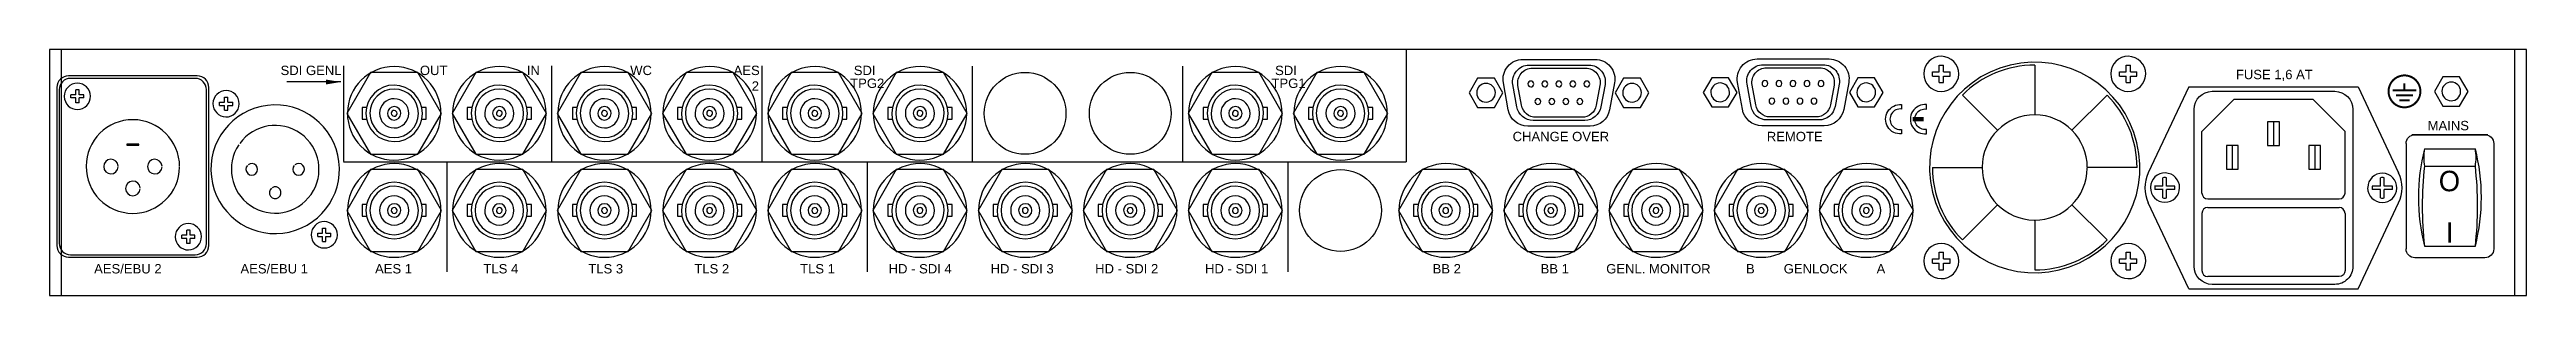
# Model space of a CAD drawing. Header units: millimetres. Extents: x 35 to 459, y 175 to 217.
import ezdxf

# ---------------------------------------------------------------- set-up
doc = ezdxf.new("R2010")
doc.units = ezdxf.units.MM
doc.layers.add('KOMPONENT', color=4, linetype='Continuous')
doc.layers.add('Silketryk_1', color=2, linetype='Continuous')
doc.styles.add('ROMAND', font='romand', dxfattribs={"height": 3.5})
doc.styles.add('UVB', font='UVB.SHX')
doc.dimstyles.new('ISO-25', dxfattribs={"dimtxt": 2.5, "dimasz": 2.5, "dimexe": 1.25, "dimexo": 0.625, "dimtad": 1, "dimtxsty": 'Standard', "dimcen": 2.5, "dimadec": 0, "dimazin": 0, "dimtfac": 1, "dimtmove": 0, "dimatfit": 3, "dimfxl": 0, "dimarcsym": 0})

# ---------------------------------------------------------------- blocks, each defined once
blk = doc.blocks.new('27')
at = {"layer": 'KOMPONENT'}
for points in [[(-4.041498423193858, 7.000020576688854), (-8.082950307521244, 2.057668885413477e-05), (-4.041498423193872, -6.999979423311146), (4.041405345460888, -6.999979423311146), (8.082857229788274, 2.057668885413477e-05)], [(8.082857229788274, 2.057668885413477e-05), (4.041405345460902, 7.000020576688854), (-4.041498423193858, 7.000020576688854)]]:
    blk.add_lwpolyline(points, dxfattribs=at)
at = {"layer": 'KOMPONENT', "linetype": 'Continuous'}
for points in [[(-4.720282232134394, 1.000020576688854), (-5.500046538866485, 1.000020576688854), (-5.500046538866485, -0.9999794233111459)], [(4.720189154401425, -0.9999794233111459), (5.499953461133515, -0.9999794233111459), (5.499953461133515, 1.000020576688854), (4.720189154401425, 1.000020576688854)], [(-5.500046538866485, -0.9999794233111459), (-4.720282232134394, -0.9999794233111459)]]:
    blk.add_lwpolyline(points, dxfattribs=at)
at = {"layer": 'KOMPONENT'}
for radius, start, end in [(8.000000000000284, 89.72481521527246, 89.72471325835427), (4.824999999999591, 359.7169179773454, 359.7156843048784), (4.149999999998272, 359.6890220159225, 359.6887549786993), (2.499999999996419, 359.5098514351739, 359.5097768642062), (1.149999999996226, 358.8122060503474, 358.8077303519992), (0.4999999999820375, 357.7961023608761, 357.7960088557257)]:
    blk.add_arc((-4.653886648497974e-05, 2.057668885413477e-05), radius, start, end, dxfattribs=at)
blk = doc.blocks.new('60')
at = {"layer": 'KOMPONENT'}
for p, q in [((1.443411031432561, -2.499994975517467), (2.886786704406575, 5.024482533144692e-06)), ((23.55665968548442, 2.500005024482533), (22.11328401251035, 5.024482533144692e-06)), ((22.11328401251035, 5.024482533144692e-06), (23.55665968548442, -2.499994975517467)), ((23.55665968548442, -2.499994975517467), (26.44341103143256, -2.499994975517467)), ((26.44341103143256, -2.499994975517467), (27.16313031693198, -1.253404605845191))]:
    blk.add_line(p, q, dxfattribs=at)
for points in [[(12.48977228153871, 5.700005024482522), (18.66363012243335, 5.700005024482522, -0.4688453271497682), (22.00694255846736, 1.681731658518601), (21.15627199212088, -2.918268341481422, -0.3616137540369309), (17.81295955608687, -5.699994975517484), (7.143038738286805, -5.699994975517455, -0.3630148289364383), (3.796704425363771, -2.901698113413431), (2.969580122919638, 1.698301886586563, -0.4673354665998768), (6.315914435842615, 5.700005024482522)], [(12.48876536660754, 4.725005024482499), (17.60656857874227, 4.725005024482527, -0.4688453271497682), (20.37799862440204, 1.394067892170312), (19.67283749703591, -2.419090002566548, -0.3616137540369309), (16.90140745137614, -4.72499497551749), (8.056604668199725, -4.724994975517461, -0.3630148289364383), (5.282669645645115, -2.405354155615441), (4.59702713177694, 1.407803739121391, -0.4673354665998768), (7.370962154331551, 4.725005024482527)], [(6.315914435842615, 5.700005024482522), (12.48977227913798, 5.700005024482522, -0.4688453271497682)], [(7.370962154331551, 4.725005024482527), (12.48876536653688, 4.725005024482527, -0.4688453271497682)], [(12.48822318289928, 4.200005024482522), (17.03738159367782, 4.200005024482522, -0.4688453271497682), (19.50087496759761, 1.239172017982796), (18.87406507660552, -2.150301666227747, -0.3616137540369309), (16.41057170268567, -4.199994975517484), (8.548524784306721, -4.199994975517455, -0.3630148289364383), (6.082804764258128, -2.138092024493446), (5.473344751930881, 1.251381659717083, -0.4673354665998768), (7.939064771979417, 4.200005024482522)], [(7.939064771979417, 4.200005024482522), (12.48822318282868, 4.200005024482522, -0.4688453271497682)]]:
    blk.add_lwpolyline(points, format="xyb", dxfattribs=at)
for points in [[(2.886786704406575, 5.024482533144692e-06), (1.443411031432561, 2.500005024482533), (-1.443340314515581, 2.500005024482533), (-2.886715987489652, 5.024482533144692e-06), (-1.443340314515581, -2.499994975517467), (1.443411031432561, -2.499994975517467)], [(27.16313031693198, -1.253404605845191), (27.88678670440663, 5.024482533144692e-06), (26.44341103143256, 2.500005024482533), (23.55665968548442, 2.500005024482533)]]:
    blk.add_lwpolyline(points, dxfattribs=at)
for centre, radius, start, end in [((3.535845849000907e-05, 5.024482533144692e-06), 1.6, 0.6992522961741189, 0.6443296992210837), ((7.665934477682129, 1.500005024482533), 0.5, 0.1639637130469114, 359.1426431083837), ((10.06593447768216, 1.500005024482533), 0.5, 0.1639637130469114, 359.1426431083837), ((12.4659344776822, 1.500005024482533), 0.5, 0.1639637130469114, 359.1426431083837), ((12.46593447768214, 1.500005024482533), 0.5, 0.1639637130469114, 359.1426431083837), ((14.86593447768223, 1.500005024482533), 0.5, 0.1639637130469114, 359.1426431083837), ((14.86593447768212, 1.500005024482533), 0.5, 0.1639637130469114, 359.1426431083837), ((17.26593447768221, 1.500005024482533), 0.5, 0.1639637130469114, 359.1426431083837), ((17.26593447768209, 1.500005024482533), 0.5, 0.1639637130469114, 359.1426431083837), ((25.00003535845849, 5.024482533144692e-06), 1.6, 0.6992522961741189, 0.6443296992216789), ((8.865934477682117, -1.499994975517467), 0.5, 0.1639637130469114, 359.1426431083837), ((11.26593447768221, -1.499994975517467), 0.5, 0.1639637130469114, 359.1426431083837), ((11.26593447768209, -1.499994975517467), 0.5, 0.1639637130469114, 359.1426431083837), ((13.66593447768219, -1.499994975517467), 0.5, 0.1639637130469114, 359.1426431083837), ((13.66593447768213, -1.499994975517467), 0.5, 0.1639637130469114, 359.1426431083837), ((16.06593447768216, -1.499994975517467), 0.5, 0.1639637130469114, 359.1426431083837), ((16.06593447768216, -1.499994975517467), 0.5, 0.1639637130469114, 359.1426431083837), ((25.00003535845849, 5.024482533144692e-06), 1.6, 356.4422562830071, 357.6700996115354)]:
    blk.add_arc(centre, radius, start, end, dxfattribs=at)
blk = doc.blocks.new('26')
at = {"layer": 'KOMPONENT'}
for points in [[(-1.5, 0.375), (-0.375, 0.375)], [(-1.5, -0.375), (-1.5, 0.375)], [(-0.375, 0.375), (-0.375, 1.5)], [(-0.375, 1.5), (0.375, 1.5)], [(0.375, 0.375), (0.375, 1.5)], [(0.375, 0.375), (1.5, 0.375)], [(1.5, -0.375), (1.5, 0.375)], [(-1.5, -0.375), (-0.375, -0.375)], [(-0.3749999999999432, -1.5), (-0.375, -0.375)], [(-0.3749999999999432, -1.5), (0.375, -1.5)], [(0.375, -0.375), (1.5, -0.375)], [(0.375, -1.5), (0.375, -0.375)]]:
    blk.add_lwpolyline(points, dxfattribs=at)
blk.add_arc((0, 0), 3, 2.684835416657289e-13, 358.8769043763087, dxfattribs=at)

msp = doc.modelspace()

# ---------------------------------------------------------------- linework, layer by layer
at = {"layer": 'KOMPONENT'}
for p, q in [((459.0482331405719, 216.5621568421455), (35.04823314057194, 216.5621568421453)), ((35.04823314057194, 216.5621568421453), (35.04823314057194, 174.5621568421453)), ((37.04823314057194, 216.5621568421453), (37.04823314057194, 174.5621568421453)), ((457.0482331405719, 174.5621568421455), (457.0482331405719, 216.5621568421455)), ((459.0482331405719, 174.5621568421455), (459.0482331405719, 216.5621568421455)), ((60.31422775957462, 212.0815905306637), (38.31422775957464, 212.0815905306637)), ((36.31422775957464, 210.0815905306637), (36.31422775957464, 183.0815905306638)), ((36.71493775957467, 209.7205905306637), (36.71493775957467, 183.4425905306638)), ((59.98571775957463, 211.6483905306637), (38.64273775957463, 211.6483905306637)), ((61.91351775957465, 183.4425905306638), (61.91351775957465, 209.7205905306637)), ((62.31422775957465, 183.0815905306638), (62.31422775957462, 210.0815905306637)), ((401.2438796176807, 210.1857606530866), (394.316892225141, 195.4946291220031)), ((401.2438796176807, 210.1857606530866), (430.2438796176807, 210.1857606530866)), ((403.4938796176805, 202.5857606530867), (408.9938796176805, 208.0857606530867)), ((408.9938796176805, 208.0857606530867), (422.4938796176806, 208.0857606530867)), ((422.4938796176806, 208.0857606530867), (427.9938796176806, 202.5857606530867)), ((430.2438796176807, 210.1857606530866), (437.1708670102204, 195.4946291220031)), ((444.7256763653368, 211.9252670233881), (443.2823006923628, 209.4252670233881)), ((443.2823006923628, 209.4252670233881), (444.7256763653368, 206.9252670233881)), ((447.612427711285, 206.9252670233881), (448.3321469967844, 208.1718573930604)), ((416.7521100703555, 204.2027461061244), (414.7356491650057, 204.2027461061244)), ((414.7356491650057, 204.2027461061244), (414.7356491650057, 200.1698242954248)), ((416.7521100703555, 200.1698242954248), (416.7521100703555, 204.2027461061244)), ((444.7256763653368, 206.9252670233881), (447.612427711285, 206.9252670233881)), ((403.4938796176805, 192.0548964555558), (403.4938796176805, 202.5857606530867)), ((407.6780359962814, 200.1698242954248), (407.6780359962814, 196.1369024847252)), ((409.6944969016312, 200.1698242954248), (407.6780359962814, 200.1698242954248)), ((409.6944969016312, 196.1369024847252), (409.6944969016312, 200.1698242954248)), ((414.7356491650057, 200.1698242954248), (416.7521100703555, 200.1698242954248)), ((421.79326233373, 200.1698242954248), (421.79326233373, 196.1369024847252)), ((423.8097232390797, 200.1698242954248), (421.79326233373, 200.1698242954248)), ((423.8097232390797, 196.1369024847252), (423.8097232390797, 200.1698242954248)), ((452.4477582856046, 202.0122462369039), (439.4477582856046, 202.0122462369039)), ((441.5977582856047, 199.6166866261083), (450.2977582856047, 199.6166866261083)), ((407.6780359962814, 196.1369024847252), (409.6944969016312, 196.1369024847252)), ((421.79326233373, 196.1369024847252), (423.8097232390797, 196.1369024847252)), ((404.5021100703554, 191.0466660028809), (426.9856491650057, 191.0466660028808)), ((401.2438796176807, 175.6857606530866), (394.316892225141, 190.3768921841701)), ((403.4938796176805, 188.5781388018496), (403.4938796176806, 178.7857606530866)), ((404.5021100703554, 189.5863692545245), (426.9856491650057, 189.5863692545246)), ((430.2438796176807, 175.6857606530866), (437.1708670102204, 190.3768921841701)), ((38.31422775957464, 181.0815905306638), (60.31422775957465, 181.0815905306638)), ((38.64273775957463, 181.5147905306638), (59.98571775957463, 181.5147905306638)), ((35.04823314057194, 174.5621568421453), (459.0482331405719, 174.5621568421455)), ((401.2438796176807, 175.6857606530866), (430.2438796176807, 175.6857606530866))]:
    msp.add_line(p, q, dxfattribs=at)
for points in [[(374.8764928783598, 213.9257823545079), (374.8764928783598, 205.4187774340348)], [(39.53297775957464, 208.8628405306638), (38.68922775957464, 208.8628405306638)], [(38.68922775957464, 208.3003405306638), (38.68922775957464, 208.8628405306638)], [(39.53297775957464, 208.3003405306638), (38.68922775957464, 208.3003405306638)], [(39.53297775957464, 208.8628405306638), (39.53297775957464, 209.7065905306638)], [(40.09547775957464, 209.7065905306638), (39.53297775957464, 209.7065905306638)], [(39.53297775957464, 207.4565905306638), (39.53297775957464, 208.3003405306638)], [(40.09547775957464, 208.8628405306638), (40.09547775957464, 209.7065905306638)], [(40.93922775957464, 208.8628405306638), (40.09547775957464, 208.8628405306638)], [(40.93922775957464, 208.3003405306638), (40.09547775957464, 208.3003405306638)], [(40.09547775957459, 207.4565905306638), (40.09547775957464, 208.3003405306638)], [(40.93922775957464, 208.3003405306638), (40.93922775957464, 208.8628405306638)], [(64.9911038205694, 207.5940884143185), (64.9911038205694, 208.4378384143185)], [(64.9911038205694, 208.4378384143185), (65.5536038205694, 208.4378384143185)], [(65.5536038205694, 207.5940884143185), (65.5536038205694, 208.4378384143185)], [(362.497170980827, 208.7980993315675), (368.5125318476808, 202.7827384647137)], [(381.2404539090388, 202.7827384647137), (387.2558147758926, 208.7980993315675)], [(448.3321469967844, 208.1718573930604), (449.055803384259, 209.4252670233881), (447.612427711285, 211.9252670233881), (444.7256763653368, 211.9252670233881)], [(40.09547775957459, 207.4565905306638), (39.53297775957464, 207.4565905306638)], [(64.1473538205694, 207.5940884143185), (64.9911038205694, 207.5940884143185)], [(64.1473538205694, 207.0315884143185), (64.1473538205694, 207.5940884143185)], [(64.1473538205694, 207.0315884143185), (64.9911038205694, 207.0315884143185)], [(64.99110382056946, 206.1878384143185), (64.9911038205694, 207.0315884143185)], [(64.99110382056946, 206.1878384143185), (65.5536038205694, 206.1878384143185)], [(65.5536038205694, 207.5940884143185), (66.3973538205694, 207.5940884143185)], [(65.5536038205694, 206.1878384143185), (65.5536038205694, 207.0315884143185)], [(65.5536038205694, 207.0315884143185), (66.3973538205694, 207.0315884143185)], [(66.3973538205694, 207.0315884143185), (66.3973538205694, 207.5940884143185)], [(415.7438796176806, 204.2027461061244), (415.7438796176806, 200.1698242954248)], [(407.6862664489563, 200.1698242954248), (407.6862664489563, 196.1369024847252)], [(407.6862664489563, 200.1698242954248), (407.6862664489563, 196.1369024847252)], [(408.6862664489563, 200.1698242954248), (408.6862664489563, 196.1369024847252)], [(422.8014927864049, 200.1698242954248), (422.8014927864049, 196.1369024847252)], [(427.9938796176806, 192.0548964555558), (427.9938796176806, 202.5857606530867)], [(438.4477582856046, 200.5122462369039), (438.4477582856045, 182.5013408871097)], [(357.3694879578867, 196.4187774340347), (365.8764928783598, 196.4187774340347)], [(392.3834977988329, 196.4187774340347), (383.8764928783598, 196.4187774340347)], [(441.5977582856047, 196.6166866261083), (450.2977582856047, 196.6166866261083)], [(396.822459558399, 193.2357606530866), (395.3983655934413, 193.2357606530866)], [(396.8779866183604, 192.6785818603865), (395.4538926534027, 192.6785818603865)], [(396.8224595583989, 193.2357606530866), (396.822459558399, 194.6598546180439)], [(396.822459558399, 191.21166668813), (396.8224595583989, 192.6357606530866)], [(397.422459558399, 193.2357606530866), (397.422459558399, 194.6598546180439)], [(398.8465535233567, 193.2357606530866), (397.422459558399, 193.2357606530866)], [(398.8465535233567, 192.6357606530866), (397.422459558399, 192.6357606530866)], [(397.422459558399, 191.21166668813), (397.422459558399, 192.6357606530866)], [(434.0652996769624, 193.2357606530866), (432.6412057120048, 193.2357606530866)], [(434.0652996769624, 192.6357606530866), (432.6412057120048, 192.6357606530866)], [(434.0652996769624, 193.2357606530866), (434.0652996769624, 194.6598546180439)], [(434.0652996769624, 191.21166668813), (434.0652996769624, 192.6357606530866)], [(434.6652996769624, 193.2357606530866), (434.6652996769624, 194.6598546180439)], [(436.0893936419201, 193.2357606530866), (434.6652996769624, 193.2357606530866)], [(434.6652996769624, 191.21166668813), (434.6652996769624, 192.6357606530866)], [(436.0893936419201, 192.6357606530866), (434.6652996769624, 192.6357606530866)], [(362.4971709808271, 184.039455536502), (368.5125318476809, 190.0548164033558)], [(374.8764928783598, 187.4187774340348), (374.8764928783598, 178.9117725135617)], [(381.2404539090387, 190.0548164033559), (387.2558147758925, 184.039455536502)], [(57.68922775957464, 184.3003405306638), (57.68922775957464, 184.8628405306638)], [(58.53297775957464, 184.8628405306638), (57.68922775957464, 184.8628405306638)], [(58.53297775957464, 184.3003405306638), (57.68922775957464, 184.3003405306638)], [(59.09547775957464, 185.7065905306638), (58.53297775957464, 185.7065905306638)], [(58.53297775957464, 184.8628405306638), (58.53297775957464, 185.7065905306638)], [(58.53297775957464, 183.4565905306638), (58.53297775957464, 184.3003405306638)], [(59.09547775957458, 183.4565905306638), (58.53297775957464, 183.4565905306638)], [(59.09547775957464, 184.8628405306638), (59.09547775957464, 185.7065905306638)], [(59.93922775957464, 184.8628405306638), (59.09547775957464, 184.8628405306638)], [(59.09547775957458, 183.4565905306638), (59.09547775957464, 184.3003405306638)], [(59.93922775957464, 184.3003405306638), (59.09547775957464, 184.3003405306638)], [(59.93922775957464, 184.3003405306638), (59.93922775957464, 184.8628405306638)], [(80.94735382056942, 185.1940884143185), (81.79110382056942, 185.1940884143185)], [(80.94735382056942, 184.6315884143185), (80.94735382056942, 185.1940884143185)], [(80.94735382056942, 184.6315884143185), (81.79110382056942, 184.6315884143185)], [(81.79110382056942, 186.0378384143185), (82.35360382056942, 186.0378384143185)], [(81.79110382056942, 185.1940884143185), (81.79110382056942, 186.0378384143185)], [(81.79110382056948, 183.7878384143185), (81.79110382056942, 184.6315884143185)], [(81.79110382056948, 183.7878384143185), (82.35360382056942, 183.7878384143185)], [(82.35360382056942, 185.1940884143185), (82.35360382056942, 186.0378384143185)], [(82.35360382056942, 185.1940884143185), (83.19735382056942, 185.1940884143185)], [(82.35360382056942, 183.7878384143185), (82.35360382056942, 184.6315884143185)], [(82.35360382056942, 184.6315884143185), (83.19735382056942, 184.6315884143185)], [(83.19735382056942, 184.6315884143185), (83.19735382056942, 185.1940884143185)]]:
    msp.add_lwpolyline(points, dxfattribs=at)
at = {"layer": 'KOMPONENT', "color": 7, "const_width": 0.340859882388008}
msp.add_lwpolyline([(440.8959310974134, 209.4252670233868, 738.7061684084106), (440.8958911203563, 209.4105014010903, 738.7061684084106)], format="xyb", dxfattribs=at)
at = {"layer": 'KOMPONENT'}
for points in [[(402.1438796176807, 179.5357606530866), (402.1438796176807, 206.3357606530867, -0.414213562373096), (405.2438796176807, 209.4357606530867), (426.2438796176807, 209.4357606530866, -0.4142135623730938), (429.3438796176807, 206.3357606530865), (429.3438796176807, 182.5340564695164, -0.448183453694745)], [(438.4477582856046, 200.5122462369039, -0.4142135623730951), (439.9477582856046, 202.0122462369039), (451.9477582856046, 202.0122462369039, -0.4142135623730953), (453.4477582856046, 200.5122462369039), (453.4477582856046, 182.5013408871097, -0.5373655777636527)], [(441.5977582856047, 199.6166866261083, 0.1248517175699208), (441.5977582856047, 182.9939398561982), (450.2977582856047, 182.9939398561982, 0.1248517175699209), (450.2977582856047, 199.6166866261083, 0.2892294814770142)], [(450.2977582856047, 182.9939398561982, 0.05628434167325863), (450.2977582856047, 196.6166866261083, 0.0820087707482954), (450.2977582856047, 199.6166866261083)], [(427.9938796176806, 188.5781388018496), (427.9938796176806, 178.7857606530866, -0.4142135623730951), (426.9938796176806, 177.7857606530866), (404.4938796176806, 177.7857606530866)], [(429.3438796176807, 182.5340446230933), (429.3438796176807, 179.5357606530867, -0.4142135623730951), (426.2438796176807, 176.4357606530866), (405.2438796176807, 176.4357606530866, -0.4142135623730947), (402.1438796176807, 179.5357606530866)], [(453.4477582856046, 182.5013408871097, -0.414213562373094), (451.9477582856046, 181.0013408871097), (439.9477582856045, 181.0013408871097, -0.4142135623730963), (438.4477582856045, 182.5013408871097)]]:
    msp.add_lwpolyline(points, format="xyb", dxfattribs=at)
at = {"layer": 'KOMPONENT', "color": 7}
for points, const_width in [([(436.1238927439813, 209.5931868319502), (440.2142113326374, 209.5931868319502)], 0.340859882388008), ([(436.7125920368617, 208.7410371259802), (439.625512039757, 208.7410371259802)], 0.340859882388008), ([(437.3108885851546, 207.8888874200102), (439.0272154914641, 207.8888874200102)], 0.340859882388008), ([(438.1690520383094, 209.5931868319502), (438.1690520383094, 210.7915622011364)], 0.340859882388008), ([(353.9617376347039, 204.6683727714369), (355.8367376347039, 204.6683727714369)], 0.7500000000000002)]:
    msp.add_lwpolyline(points, dxfattribs=dict(at, const_width=const_width))
for points in [[(352.0867376347039, 202.1809041786703, -1.105541596785134), (352.0867376347039, 207.1558413642034), (352.0867376347039, 206.4004235790058, 1.154700538379252), (352.0867376347039, 202.936321963868)], [(356.3367376347039, 202.936321963868, -1.154700538379253), (356.3367376347039, 206.4004235790057), (356.3367376347039, 207.1558413642034, 1.105541596785134), (356.3367376347039, 202.1809041786703)]]:
    msp.add_lwpolyline(points, format="xyb", close=True, dxfattribs=at)
at = {"layer": 'KOMPONENT'}
msp.add_lwpolyline([(48.27981079400951, 200.2576329120202), (50.34864472513974, 200.2576329120202), (50.34864472513974, 200.4055481493073), (48.27981079400951, 200.4055481493073)], close=True, dxfattribs=at)
for centre in [(202.0439565433869, 205.6730566234471), (220.0439565433869, 205.6730566234471), (256.0439565433869, 189.073056623447)]:
    msp.add_circle(centre, 7, dxfattribs=at)
for centre, radius, start, end in [((38.31422775957464, 210.0815905306637), 2, 90, 180), ((60.31422775957462, 210.0815905306637), 2, 0, 90), ((374.8764928783598, 196.4187774340348), 18, 13.49589231896153, 13.49145542273116), ((374.8764928783598, 196.4187774340348), 17.50700492047307, 90, 135), ((38.64273775957466, 209.7205905306637), 1.927799999999976, 90.00000000000081, 180), ((39.81422775957464, 208.5815905306638), 2.25, 181.1230956236915, 180), ((59.98571775957463, 209.7205905306637), 1.927800000000019, 0, 90), ((65.2723538205694, 207.3128384143185), 2.25, 0, 358.8769043763085), ((374.8764928783598, 196.4187774340348), 17.50700492047307, 0, 45), ((446.1690520383109, 209.4252670233881), 1.6, 359.2656807046959, 359.2255531994051), ((49.31422775957464, 196.5815905306638), 8, 0, 359.3097770987887), ((73.67235382056941, 196.1128384143185), 11, 102.6775266570817, 102.6712436110098), ((73.67235382056941, 196.1128384143185), 7.5, 146.0238851392306, 144.000292379124), ((374.8764928783598, 196.4187774340348), 9, 0, 359.3855481629993), ((450.6816149797468, 198.1166866261083), 9.206869850264514, 170.6234699645795, 189.3765300354205), ((45.56422775957464, 196.5815905306638), 1.25, 3.871041411976815, 357.2298368095848), ((53.06422775957464, 196.5815905306638), 1.25, 3.871041411976815, 357.2298368095848), ((69.67235382056941, 196.1128384143185), 1, 137.6811876868059, 129.84529010244), ((77.67235382056941, 196.1128384143185), 1, 138.014050356696, 130.1747422263706), ((374.8764928783598, 196.4187774340348), 17.50700492047307, 180, 225), ((399.7438796176807, 192.9357606530866), 6, 154.7557431402987, 205.2442568597013), ((397.1779866183604, 192.9785818603865), 2.5, 180, 178.1633896819261), ((434.3652996769624, 192.9357606530866), 2.5, 180, 178.1633896819261), ((431.7438796176807, 192.9357606530866), 6, 334.7557431402986, 25.24425685970132), ((501.9146710241146, 189.8053132411533), 60.70028640537276, 173.5570873601266, 186.4429126398734), ((49.31422775957464, 192.8315905306638), 1.25, 3.871041411976815, 357.2298368095848), ((73.67235382056941, 192.1128384143185), 1, 128.620278047172, 122.6323852699058), ((397.1779866183604, 192.9785818603865), 1.75, 170.129110393865, 189.870889606135), ((397.122459558399, 192.9357606530866), 1.75, 80.12911039386016, 99.87088960613983), ((397.122459558399, 192.9357606530866), 1.75, 260.1291103938602, 279.8708896061398), ((397.122459558399, 192.9357606530866), 1.75, 350.1291103938649, 9.870889606135028), ((404.5021100703554, 192.0548964555558), 1.008230452674897, 180, 270), ((426.9856491650057, 192.0548964555558), 1.008230452674897, 270, 0), ((434.3652996769624, 192.9357606530866), 1.75, 170.129110393865, 189.870889606135), ((434.3652996769624, 192.9357606530866), 1.75, 80.12911039386016, 99.87088960613983), ((434.3652996769624, 192.9357606530866), 1.75, 260.1291103938602, 279.8708896061398), ((434.3652996769624, 192.9357606530866), 1.75, 350.1291103938649, 9.870889606135028), ((58.81422775957464, 184.5815905306638), 2.25, 181.1230956236915, 180), ((82.07235382056942, 184.9128384143185), 2.25, 0, 358.8769043763085), ((404.5021100703554, 188.5781388018496), 1.008230452674897, 90, 180), ((426.9856491650057, 188.5781388018496), 1.008230452674897, 0, 90), ((38.31422775957464, 183.0815905306638), 2, 180, 270), ((38.64273775957466, 183.4425905306638), 1.927799999999991, 179.9999999999984, 269.9999999999992), ((59.98571775957465, 183.4425905306638), 1.927800000000005, 269.9999999999992, 359.9999999999984), ((60.31422775957465, 183.0815905306638), 2, 270, 0), ((374.8764928783598, 196.4187774340348), 17.50700492047307, 270, 315), ((404.4938796176806, 178.7857606530866), 1, 180, 270)]:
    msp.add_arc(centre, radius, start, end, dxfattribs=at)
at = {"layer": 'Silketryk_1'}
for p, q in [((267.2482331405719, 216.562156623447), (267.2482331405719, 197.3721566234471)), ((85.34823437626358, 213.8121566234472), (85.34823437626358, 197.4621566234471)), ((121.0482343762636, 197.3721566234471), (121.0482343762636, 213.8121566234472)), ((157.0482343762636, 197.3721566234471), (157.0482343762636, 213.8121575834093)), ((193.0482343762636, 197.3721566234471), (193.0482343762636, 213.7621566234471)), ((229.0482343762636, 197.3721566234471), (229.0482343762636, 213.7621566234471)), ((85.34823437626358, 197.3721566234471), (267.2482331405719, 197.3721566234471)), ((103.0482343762636, 197.3721566234471), (103.0482343762636, 178.5621568421453)), ((175.0482343762636, 178.5621568421453), (175.0482343762636, 197.4621566234471)), ((247.0482343762636, 178.5621568421453), (247.0482343762636, 197.3721566234471))]:
    msp.add_line(p, q, dxfattribs=at)

# ---------------------------------------------------------------- block references
at = {"layer": 'KOMPONENT'}
for name, p in [('27', (94.044, 205.6731)), ('27', (112.044, 205.6731)), ('27', (130.044, 205.6731)), ('27', (148.044, 205.6731)), ('27', (166.044, 205.6731)), ('27', (184.044, 205.6731)), ('27', (238.044, 205.6731)), ('27', (256.044, 205.6731)), ('60', (280.9450765638611, 209.1930355167073)), ('60', (280.9450765638611, 209.1930355167073)), ('60', (321.0252294031555, 209.2614569832301)), ('60', (321.0252294031555, 209.2614569832301)), ('26', (358.8764928783598, 212.4187774340348)), ('26', (390.8764928783598, 212.4187774340348)), ('27', (94.044, 189.0731)), ('27', (112.044, 189.0731)), ('27', (130.044, 189.0731)), ('27', (148.044, 189.0731)), ('27', (166.044, 189.0731)), ('27', (184.044, 189.0731)), ('27', (202.075654338893, 189.0731)), ('27', (220.044, 189.0731)), ('27', (238.044, 189.0731)), ('27', (274.044, 189.0731)), ('27', (292.044, 189.0731)), ('27', (310.044, 189.0731)), ('27', (328.044, 189.0731)), ('27', (346.044, 189.0731)), ('26', (358.8764928783598, 180.4187774340348)), ('26', (390.8764928783598, 180.4187774340348))]:
    msp.add_blockref(name, p, dxfattribs=at)

# ---------------------------------------------------------------- texts
at = {"layer": 'KOMPONENT', "style": 'UVB'}
for s, p in [('O', (447.6752261345222, 195.8567041854435)), ('I', (446.5388284136934, 187.0439862952656))]:
    msp.add_text(s, height=3.5, rotation=180, dxfattribs=at).set_placement(p)
at = {"layer": 'Silketryk_1', "char_height": 1.6, "attachment_point": 1, "style": 'ROMAND'}
for s, insert, width in [('{\\fArial|b0|i0|c0|p34;SDI GENL}', (74.60124815889026, 213.812156623447), 14.54698621737337), ('{\\fArial|b0|i0|c0|p34;OUT}', (98.4482343762636, 213.812156623447), 7.97406601681098), ('{\\fArial|b0|i0|c0|p34;IN}', (116.7482343762636, 213.812156623447), 7.9741), ('{\\fArial|b0|i0|c0|p34;WC}', (134.4482343762636, 213.812156623447), 11.6309), ('{\\fArial|b0|i0|c0|p34;AES\\P     2}', (152.1482343762636, 213.812156623447), 11.6309), ('{\\fArial|b0|i0|c0|p34;FUSE 1,6 AT}', (409.3065962797921, 213.1121568421453), 22.51566155920455), ('{\\fArial|b0|i0|c0|p34;MAINS}', (442.1325718737028, 204.3841854868901), 10.93843900527094), ('{\\fArial|b0|i0|c0|p34;CHANGE OVER}', (285.5003500203557, 202.5121566234471), 23.34788447233085), ('{\\fArial|b0|i0|c0|p34;REMOTE}', (329.0069239192791, 202.5121566234471), 10.9384)]:
    msp.add_mtext(s, dxfattribs=dict(at, insert=insert, width=width))
at = {"layer": 'Silketryk_1', "char_height": 1.6, "attachment_point": 1, "line_spacing_factor": 0.825, "style": 'ROMAND'}
for s, insert, width in [('{\\fArial|b0|i0|c0|p34; SDI\\PTPG2}', (172.0982343762635, 213.812156623447), 13.0913), ('{\\fArial|b0|i0|c0|p34; SDI\\PTPG1}', (244.2173800764142, 213.812156623447), 13.0913), ('\\P{\\fArial|b0|i0|c0|p34;AES/EBU 2}', (42.67937131912743, 182.1121568421453), 13.0913), ('\\P{\\fArial|b0|i0|c0|p34;AES/EBU 1}', (67.72937158893103, 182.1121568421453), 13.0913), ('\\P{\\fArial|b0|i0|c0|p34;AES 1}', (90.769986403198, 182.1121568421453), 13.0913), ('\\P{\\fArial|b0|i0|c0|p34;TLS 4}', (109.3248446305287, 182.1121568421453), 13.0913), ('\\P{\\fArial|b0|i0|c0|p34;TLS 3}', (127.2748458051835, 182.1121568421453), 13.0913), ('\\P{\\fArial|b0|i0|c0|p34;TLS 2}', (145.4248453646504, 182.1121568421453), 13.0913), ('\\P{\\fArial|b0|i0|c0|p34;TLS 1}', (163.533715404536, 182.1121568421453), 13.0913), ('\\P{\\fArial|b0|i0|c0|p34;HD - SDI 4}', (178.683715095662, 182.1121568421453), 13.0913), ('\\P{\\fArial|b0|i0|c0|p34;HD - SDI 3}', (196.1337170843184, 182.1121568421453), 13.0913), ('\\P{\\fArial|b0|i0|c0|p34;HD - SDI 2}', (214.0337160242975, 182.1121568421453), 13.0913), ('\\P{\\fArial|b0|i0|c0|p34;HD - SDI 1}', (232.8474642486239, 182.1121568421453), 13.0913), ('\\P{\\fArial|b0|i0|c0|p34;BB 2}', (271.797464914378, 182.1121568421453), 10.9384), ('\\P{\\fArial|b0|i0|c0|p34;BB 1}', (290.2858061078896, 182.1121568421453), 10.9384)]:
    msp.add_mtext(s, dxfattribs=dict(at, insert=insert, width=width))
for s, insert in [('\\P{\\fArial|b0|i0|c0|p34;GENL. MONITOR}', (301.5147068807784, 182.1121568421453)), ('\\P{\\fArial|b0|i0|c0|p34;B        GENLOCK        A}', (325.4482331405719, 182.1121568421453))]:
    msp.add_mtext(s, dxfattribs=dict(at, insert=insert))

# ---------------------------------------------------------------- leaders
at = {"layer": 'Silketryk_1'}
msp.add_leader([(84.89823437729137, 211.0288235227467), (75.64823437626364, 211.0288240329825), (75.66984132499704, 211.0433283229557)], dimstyle='ISO-25', override={"dimgap": 0.625, "dimtad": 0}, dxfattribs=at)

doc.saveas('drawing.dxf')
